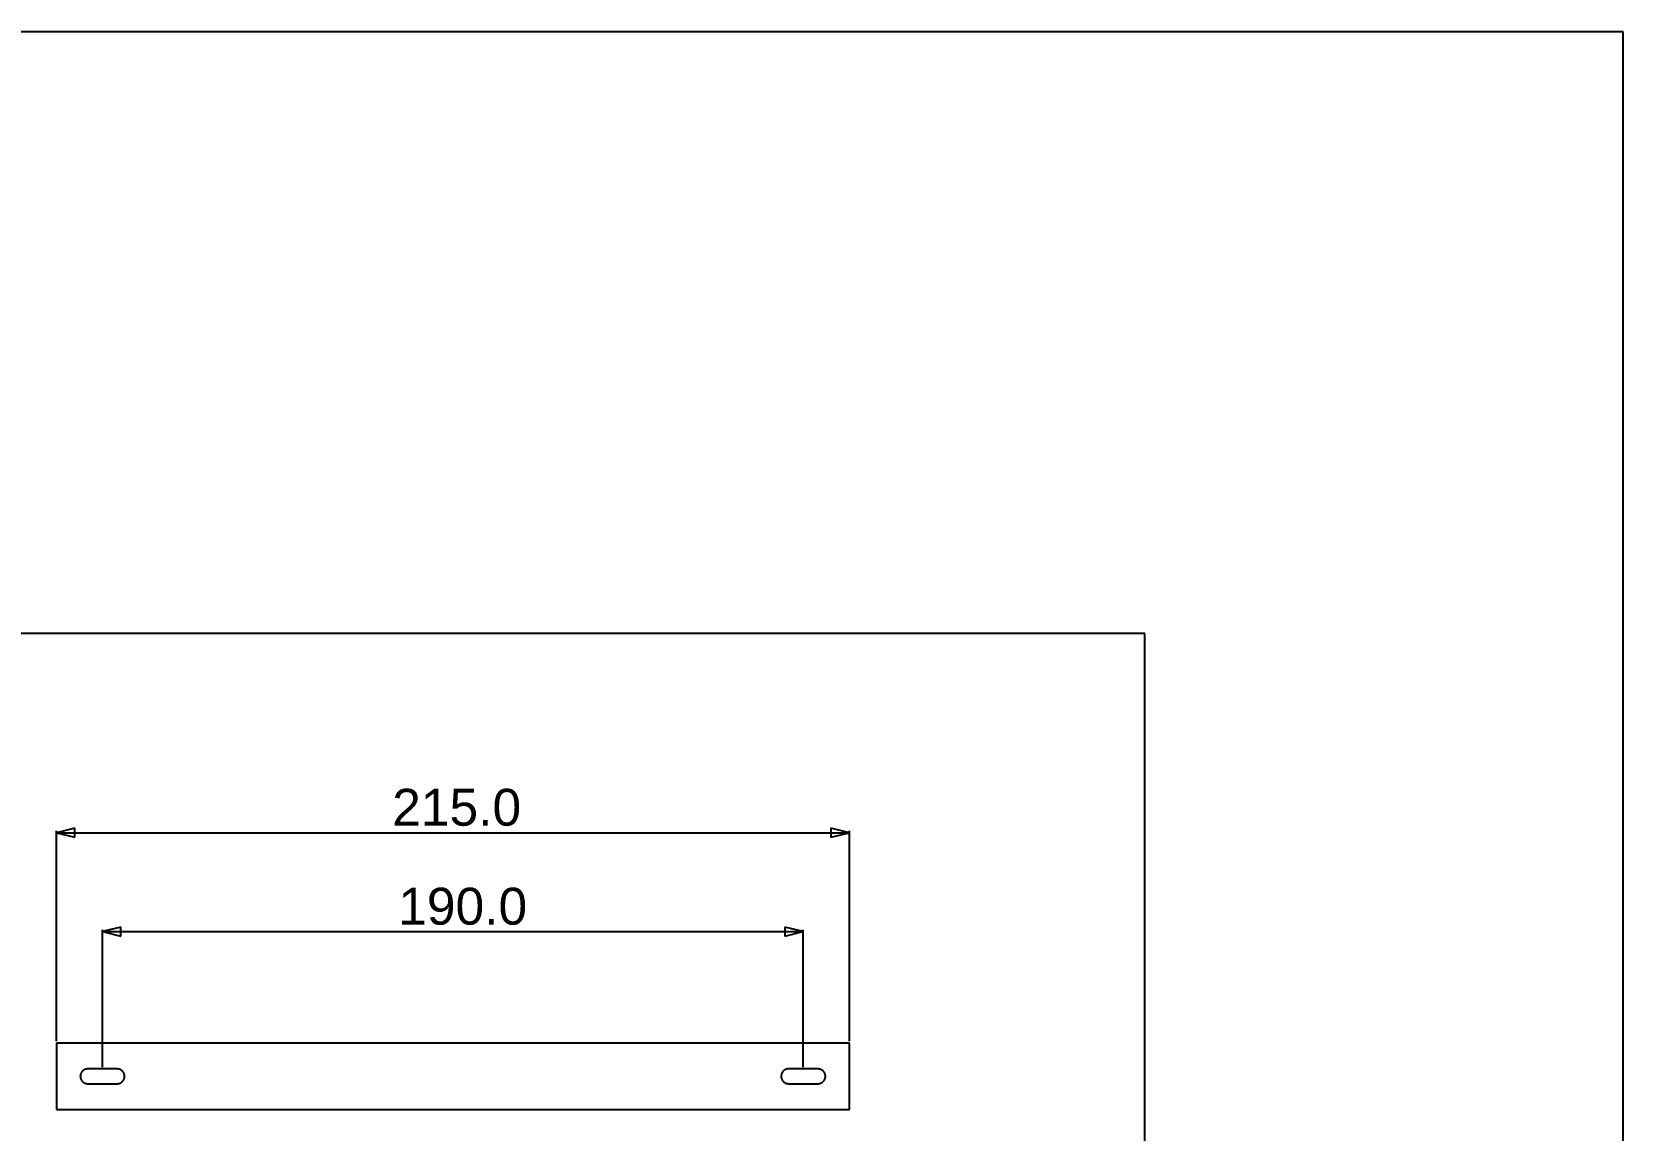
# Model space of a CAD drawing. Header units: millimetres. Extents: x 3033 to 5773, y 123 to 1487.
# Drawn here: x 3931.6 to 4363.1, y 1188 to 1485.7 of the extents above; entities that cross this region are included whole.
import ezdxf

# ---------------------------------------------------------------- set-up
doc = ezdxf.new("R2010")
doc.units = ezdxf.units.MM
doc.header["$MEASUREMENT"] = 0
for name, color, linetype in [('____', 5, 'Continuous'), ('Default', 7, 'Continuous'), ('Layer 02', 70, 'Continuous')]:
    doc.layers.add(name, color=color, linetype=linetype)

msp = doc.modelspace()

# ---------------------------------------------------------------- linework, layer by layer
at = {"layer": '____'}
for p, q in [((4363.09, 1485.73), (3033.09, 1485.73)), ((4363.09, 122.85), (4363.09, 1485.73))]:
    msp.add_line(p, q, dxfattribs=at)
at = {"layer": 'Default'}
for p, q in [((4233.44, 1322.6), (3867.03, 1322.6)), ((4233.44, 1065.55), (4233.44, 1322.6)), ((3943.29, 1269.87), (3938.29, 1268.62)), ((3938.29, 1212.09), (3938.29, 1269.12)), ((3938.29, 1268.62), (4153.29, 1268.62)), ((3938.29, 1268.62), (3943.29, 1267.37)), ((3943.29, 1267.37), (3943.29, 1269.87)), ((4153.29, 1268.62), (4148.29, 1269.87)), ((4148.29, 1269.87), (4148.29, 1267.37)), ((4148.29, 1267.37), (4153.29, 1268.62)), ((4153.29, 1212.09), (4153.29, 1269.12)), ((3955.79, 1243.05), (3950.79, 1241.8)), ((3955.79, 1240.55), (3955.79, 1243.05)), ((4140.79, 1241.8), (4135.79, 1243.05)), ((4135.79, 1243.05), (4135.79, 1240.55)), ((3950.79, 1205.09), (3950.79, 1242.3)), ((3950.79, 1241.8), (4140.79, 1241.8)), ((3950.79, 1241.8), (3955.79, 1240.55)), ((4135.79, 1240.55), (4140.79, 1241.8)), ((4140.79, 1205.09), (4140.79, 1242.3))]:
    msp.add_line(p, q, dxfattribs=at)
at = {"layer": 'Layer 02'}
for p, q in [((3938.29, 1211.59), (3938.29, 1193.59)), ((4153.29, 1211.59), (3938.29, 1211.59)), ((4153.29, 1193.59), (4153.29, 1211.59)), ((3945.15, 1203.73), (3945.11, 1203.67)), ((3945.19, 1203.78), (3945.15, 1203.73)), ((3945.23, 1203.84), (3945.19, 1203.78)), ((3945.27, 1203.89), (3945.23, 1203.84)), ((3945.32, 1203.94), (3945.27, 1203.89)), ((3945.37, 1203.99), (3945.32, 1203.94)), ((3945.42, 1204.04), (3945.37, 1203.99)), ((3945.47, 1204.09), (3945.42, 1204.04)), ((3945.52, 1204.13), (3945.47, 1204.09)), ((3945.57, 1204.17), (3945.52, 1204.13)), ((3945.63, 1204.22), (3945.57, 1204.17)), ((3945.69, 1204.25), (3945.63, 1204.22)), ((3945.74, 1204.29), (3945.69, 1204.25)), ((3945.8, 1204.33), (3945.74, 1204.29)), ((3945.86, 1204.36), (3945.8, 1204.33)), ((3945.93, 1204.39), (3945.86, 1204.36)), ((3945.99, 1204.42), (3945.93, 1204.39)), ((3946.05, 1204.45), (3945.99, 1204.42)), ((3946.12, 1204.47), (3946.05, 1204.45)), ((3946.18, 1204.49), (3946.12, 1204.47)), ((3946.25, 1204.51), (3946.18, 1204.49)), ((3946.32, 1204.53), (3946.25, 1204.51)), ((3946.38, 1204.55), (3946.32, 1204.53)), ((3946.45, 1204.56), (3946.38, 1204.55)), ((3946.52, 1204.57), (3946.45, 1204.56)), ((3946.59, 1204.58), (3946.52, 1204.57)), ((3946.66, 1204.58), (3946.59, 1204.58)), ((3946.73, 1204.59), (3946.66, 1204.58)), ((3946.79, 1204.59), (3946.73, 1204.59)), ((3954.79, 1204.59), (3946.79, 1204.59)), ((3954.86, 1204.59), (3954.79, 1204.59)), ((3954.93, 1204.58), (3954.86, 1204.59)), ((3955, 1204.58), (3954.93, 1204.58)), ((3955.07, 1204.57), (3955, 1204.58)), ((3955.14, 1204.56), (3955.07, 1204.57)), ((3955.21, 1204.55), (3955.14, 1204.56)), ((3955.27, 1204.53), (3955.21, 1204.55)), ((3955.34, 1204.51), (3955.27, 1204.53)), ((3955.41, 1204.49), (3955.34, 1204.51)), ((3955.47, 1204.47), (3955.41, 1204.49)), ((3955.54, 1204.45), (3955.47, 1204.47)), ((3955.6, 1204.42), (3955.54, 1204.45)), ((3955.66, 1204.39), (3955.6, 1204.42)), ((3955.72, 1204.36), (3955.66, 1204.39)), ((3955.78, 1204.33), (3955.72, 1204.36)), ((3955.84, 1204.29), (3955.78, 1204.33)), ((3955.9, 1204.25), (3955.84, 1204.29)), ((3955.96, 1204.22), (3955.9, 1204.25)), ((3956.01, 1204.17), (3955.96, 1204.22)), ((3956.07, 1204.13), (3956.01, 1204.17)), ((3956.12, 1204.09), (3956.07, 1204.13)), ((3956.17, 1204.04), (3956.12, 1204.09)), ((3956.22, 1203.99), (3956.17, 1204.04)), ((3956.27, 1203.94), (3956.22, 1203.99)), ((3956.31, 1203.89), (3956.27, 1203.94)), ((3956.36, 1203.84), (3956.31, 1203.89)), ((3956.4, 1203.78), (3956.36, 1203.84)), ((3956.44, 1203.73), (3956.4, 1203.78)), ((3956.48, 1203.67), (3956.44, 1203.73)), ((4135.15, 1203.73), (4135.11, 1203.67)), ((4135.19, 1203.78), (4135.15, 1203.73)), ((4135.23, 1203.84), (4135.19, 1203.78)), ((4135.27, 1203.89), (4135.23, 1203.84)), ((4135.32, 1203.94), (4135.27, 1203.89)), ((4135.37, 1203.99), (4135.32, 1203.94)), ((4135.42, 1204.04), (4135.37, 1203.99)), ((4135.47, 1204.09), (4135.42, 1204.04)), ((4135.52, 1204.13), (4135.47, 1204.09)), ((4135.57, 1204.17), (4135.52, 1204.13)), ((4135.63, 1204.22), (4135.57, 1204.17)), ((4135.69, 1204.25), (4135.63, 1204.22)), ((4135.74, 1204.29), (4135.69, 1204.25)), ((4135.8, 1204.33), (4135.74, 1204.29)), ((4135.86, 1204.36), (4135.8, 1204.33)), ((4135.93, 1204.39), (4135.86, 1204.36)), ((4135.99, 1204.42), (4135.93, 1204.39)), ((4136.05, 1204.45), (4135.99, 1204.42)), ((4136.12, 1204.47), (4136.05, 1204.45)), ((4136.18, 1204.49), (4136.12, 1204.47)), ((4136.25, 1204.51), (4136.18, 1204.49)), ((4136.32, 1204.53), (4136.25, 1204.51)), ((4136.38, 1204.55), (4136.32, 1204.53)), ((4136.45, 1204.56), (4136.38, 1204.55)), ((4136.52, 1204.57), (4136.45, 1204.56)), ((4136.59, 1204.58), (4136.52, 1204.57)), ((4136.66, 1204.58), (4136.59, 1204.58)), ((4136.73, 1204.59), (4136.66, 1204.58)), ((4136.79, 1204.59), (4136.73, 1204.59)), ((4144.79, 1204.59), (4136.79, 1204.59)), ((4144.86, 1204.59), (4144.79, 1204.59)), ((4144.93, 1204.58), (4144.86, 1204.59)), ((4145, 1204.58), (4144.93, 1204.58)), ((4145.07, 1204.57), (4145, 1204.58)), ((4145.14, 1204.56), (4145.07, 1204.57)), ((4145.21, 1204.55), (4145.14, 1204.56)), ((4145.27, 1204.53), (4145.21, 1204.55)), ((4145.34, 1204.51), (4145.27, 1204.53)), ((4145.41, 1204.49), (4145.34, 1204.51)), ((4145.47, 1204.47), (4145.41, 1204.49)), ((4145.54, 1204.45), (4145.47, 1204.47)), ((4145.6, 1204.42), (4145.54, 1204.45)), ((4145.66, 1204.39), (4145.6, 1204.42)), ((4145.72, 1204.36), (4145.66, 1204.39)), ((4145.78, 1204.33), (4145.72, 1204.36)), ((4145.84, 1204.29), (4145.78, 1204.33)), ((4145.9, 1204.25), (4145.84, 1204.29)), ((4145.96, 1204.22), (4145.9, 1204.25)), ((4146.01, 1204.17), (4145.96, 1204.22)), ((4146.07, 1204.13), (4146.01, 1204.17)), ((4146.12, 1204.09), (4146.07, 1204.13)), ((4146.17, 1204.04), (4146.12, 1204.09)), ((4146.22, 1203.99), (4146.17, 1204.04)), ((4146.27, 1203.94), (4146.22, 1203.99)), ((4146.31, 1203.89), (4146.27, 1203.94)), ((4146.36, 1203.84), (4146.31, 1203.89)), ((4146.4, 1203.78), (4146.36, 1203.84)), ((4146.44, 1203.73), (4146.4, 1203.78)), ((4146.48, 1203.67), (4146.44, 1203.73)), ((3944.8, 1202.69), (3944.79, 1202.62)), ((3944.79, 1202.62), (3944.79, 1202.55)), ((3944.79, 1202.55), (3944.8, 1202.49)), ((3944.81, 1202.83), (3944.8, 1202.76)), ((3944.8, 1202.76), (3944.8, 1202.69)), ((3944.8, 1202.49), (3944.8, 1202.42)), ((3944.8, 1202.42), (3944.81, 1202.35)), ((3944.82, 1202.9), (3944.81, 1202.83)), ((3944.81, 1202.35), (3944.82, 1202.28)), ((3944.83, 1202.97), (3944.82, 1202.9)), ((3944.82, 1202.28), (3944.83, 1202.21)), ((3944.84, 1203.03), (3944.83, 1202.97)), ((3944.83, 1202.21), (3944.84, 1202.14)), ((3944.86, 1203.1), (3944.84, 1203.03)), ((3944.84, 1202.14), (3944.86, 1202.08)), ((3944.88, 1203.17), (3944.86, 1203.1)), ((3944.86, 1202.08), (3944.88, 1202.01)), ((3944.9, 1203.23), (3944.88, 1203.17)), ((3944.88, 1202.01), (3944.9, 1201.94)), ((3944.92, 1203.3), (3944.9, 1203.23)), ((3944.9, 1201.94), (3944.92, 1201.88)), ((3944.95, 1203.36), (3944.92, 1203.3)), ((3944.92, 1201.88), (3944.95, 1201.82)), ((3944.98, 1203.43), (3944.95, 1203.36)), ((3944.95, 1201.82), (3944.98, 1201.75)), ((3945.01, 1203.49), (3944.98, 1203.43)), ((3944.98, 1201.75), (3945.01, 1201.69)), ((3945.04, 1203.55), (3945.01, 1203.49)), ((3945.01, 1201.69), (3945.04, 1201.63)), ((3945.07, 1203.61), (3945.04, 1203.55)), ((3945.04, 1201.63), (3945.07, 1201.57)), ((3945.11, 1203.67), (3945.07, 1203.61)), ((3945.07, 1201.57), (3945.11, 1201.51)), ((3945.11, 1201.51), (3945.15, 1201.45)), ((3945.15, 1201.45), (3945.19, 1201.4)), ((3945.19, 1201.4), (3945.23, 1201.34)), ((3945.23, 1201.34), (3945.27, 1201.29)), ((3945.27, 1201.29), (3945.32, 1201.24)), ((3945.32, 1201.24), (3945.37, 1201.19)), ((3945.37, 1201.19), (3945.42, 1201.14)), ((3945.42, 1201.14), (3945.47, 1201.09)), ((3945.47, 1201.09), (3945.52, 1201.05)), ((3945.52, 1201.05), (3945.57, 1201)), ((3945.57, 1201), (3945.63, 1200.96)), ((3945.63, 1200.96), (3945.69, 1200.92)), ((3945.69, 1200.92), (3945.74, 1200.89)), ((3945.74, 1200.89), (3945.8, 1200.85)), ((3945.8, 1200.85), (3945.86, 1200.82)), ((3945.86, 1200.82), (3945.93, 1200.79)), ((3945.93, 1200.79), (3945.99, 1200.76)), ((3945.99, 1200.76), (3946.05, 1200.73)), ((3946.05, 1200.73), (3946.12, 1200.71)), ((3946.12, 1200.71), (3946.18, 1200.68)), ((3946.18, 1200.68), (3946.25, 1200.66)), ((3946.25, 1200.66), (3946.32, 1200.65)), ((3946.32, 1200.65), (3946.38, 1200.63)), ((3946.38, 1200.63), (3946.45, 1200.62)), ((3946.45, 1200.62), (3946.52, 1200.61)), ((3946.52, 1200.61), (3946.59, 1200.6)), ((3946.59, 1200.6), (3946.66, 1200.59)), ((3946.66, 1200.59), (3946.73, 1200.59)), ((3946.73, 1200.59), (3946.79, 1200.59)), ((3946.79, 1200.59), (3954.79, 1200.59)), ((3954.79, 1200.59), (3954.86, 1200.59)), ((3954.86, 1200.59), (3954.93, 1200.59)), ((3954.93, 1200.59), (3955, 1200.6)), ((3955, 1200.6), (3955.07, 1200.61)), ((3955.07, 1200.61), (3955.14, 1200.62)), ((3955.14, 1200.62), (3955.21, 1200.63)), ((3955.21, 1200.63), (3955.27, 1200.65)), ((3955.27, 1200.65), (3955.34, 1200.66)), ((3955.34, 1200.66), (3955.41, 1200.68)), ((3955.41, 1200.68), (3955.47, 1200.71)), ((3955.47, 1200.71), (3955.54, 1200.73)), ((3955.54, 1200.73), (3955.6, 1200.76)), ((3955.6, 1200.76), (3955.66, 1200.79)), ((3955.66, 1200.79), (3955.72, 1200.82)), ((3955.72, 1200.82), (3955.78, 1200.85)), ((3955.78, 1200.85), (3955.84, 1200.89)), ((3955.84, 1200.89), (3955.9, 1200.92)), ((3955.9, 1200.92), (3955.96, 1200.96)), ((3955.96, 1200.96), (3956.01, 1201)), ((3956.01, 1201), (3956.07, 1201.05)), ((3956.07, 1201.05), (3956.12, 1201.09)), ((3956.12, 1201.09), (3956.17, 1201.14)), ((3956.17, 1201.14), (3956.22, 1201.19)), ((3956.22, 1201.19), (3956.27, 1201.24)), ((3956.27, 1201.24), (3956.31, 1201.29)), ((3956.31, 1201.29), (3956.36, 1201.34)), ((3956.36, 1201.34), (3956.4, 1201.4)), ((3956.4, 1201.4), (3956.44, 1201.45)), ((3956.44, 1201.45), (3956.48, 1201.51)), ((3956.51, 1203.61), (3956.48, 1203.67)), ((3956.48, 1201.51), (3956.51, 1201.57)), ((3956.55, 1203.55), (3956.51, 1203.61)), ((3956.51, 1201.57), (3956.55, 1201.63)), ((3956.58, 1203.49), (3956.55, 1203.55)), ((3956.55, 1201.63), (3956.58, 1201.69)), ((3956.61, 1203.43), (3956.58, 1203.49)), ((3956.58, 1201.69), (3956.61, 1201.75)), ((3956.64, 1203.36), (3956.61, 1203.43)), ((3956.61, 1201.75), (3956.64, 1201.82)), ((3956.66, 1203.3), (3956.64, 1203.36)), ((3956.64, 1201.82), (3956.66, 1201.88)), ((3956.69, 1203.23), (3956.66, 1203.3)), ((3956.66, 1201.88), (3956.69, 1201.94)), ((3956.71, 1203.17), (3956.69, 1203.23)), ((3956.69, 1201.94), (3956.71, 1202.01)), ((3956.73, 1203.1), (3956.71, 1203.17)), ((3956.71, 1202.01), (3956.73, 1202.08)), ((3956.74, 1203.03), (3956.73, 1203.1)), ((3956.73, 1202.08), (3956.74, 1202.14)), ((3956.76, 1202.97), (3956.74, 1203.03)), ((3956.74, 1202.14), (3956.76, 1202.21)), ((3956.77, 1202.9), (3956.76, 1202.97)), ((3956.76, 1202.21), (3956.77, 1202.28)), ((3956.78, 1202.83), (3956.77, 1202.9)), ((3956.77, 1202.28), (3956.78, 1202.35)), ((3956.79, 1202.76), (3956.78, 1202.83)), ((3956.78, 1202.35), (3956.79, 1202.42)), ((3956.79, 1202.69), (3956.79, 1202.76)), ((3956.79, 1202.62), (3956.79, 1202.69)), ((3956.79, 1202.55), (3956.79, 1202.62)), ((3956.79, 1202.49), (3956.79, 1202.55)), ((3956.79, 1202.42), (3956.79, 1202.49)), ((4134.8, 1202.69), (4134.79, 1202.62)), ((4134.79, 1202.62), (4134.79, 1202.55)), ((4134.79, 1202.55), (4134.8, 1202.49)), ((4134.81, 1202.83), (4134.8, 1202.76)), ((4134.8, 1202.76), (4134.8, 1202.69)), ((4134.8, 1202.49), (4134.8, 1202.42)), ((4134.8, 1202.42), (4134.81, 1202.35)), ((4134.82, 1202.9), (4134.81, 1202.83)), ((4134.81, 1202.35), (4134.82, 1202.28)), ((4134.83, 1202.97), (4134.82, 1202.9)), ((4134.82, 1202.28), (4134.83, 1202.21)), ((4134.84, 1203.03), (4134.83, 1202.97)), ((4134.83, 1202.21), (4134.84, 1202.14)), ((4134.86, 1203.1), (4134.84, 1203.03)), ((4134.84, 1202.14), (4134.86, 1202.08)), ((4134.88, 1203.17), (4134.86, 1203.1)), ((4134.86, 1202.08), (4134.88, 1202.01)), ((4134.9, 1203.23), (4134.88, 1203.17)), ((4134.88, 1202.01), (4134.9, 1201.94)), ((4134.92, 1203.3), (4134.9, 1203.23)), ((4134.9, 1201.94), (4134.92, 1201.88)), ((4134.95, 1203.36), (4134.92, 1203.3)), ((4134.92, 1201.88), (4134.95, 1201.82)), ((4134.98, 1203.43), (4134.95, 1203.36)), ((4134.95, 1201.82), (4134.98, 1201.75)), ((4135.01, 1203.49), (4134.98, 1203.43)), ((4134.98, 1201.75), (4135.01, 1201.69)), ((4135.04, 1203.55), (4135.01, 1203.49)), ((4135.01, 1201.69), (4135.04, 1201.63)), ((4135.07, 1203.61), (4135.04, 1203.55)), ((4135.04, 1201.63), (4135.07, 1201.57)), ((4135.11, 1203.67), (4135.07, 1203.61)), ((4135.07, 1201.57), (4135.11, 1201.51)), ((4135.11, 1201.51), (4135.15, 1201.45)), ((4135.15, 1201.45), (4135.19, 1201.4)), ((4135.19, 1201.4), (4135.23, 1201.34)), ((4135.23, 1201.34), (4135.27, 1201.29)), ((4135.27, 1201.29), (4135.32, 1201.24)), ((4135.32, 1201.24), (4135.37, 1201.19)), ((4135.37, 1201.19), (4135.42, 1201.14)), ((4135.42, 1201.14), (4135.47, 1201.09)), ((4135.47, 1201.09), (4135.52, 1201.05)), ((4135.52, 1201.05), (4135.57, 1201)), ((4135.57, 1201), (4135.63, 1200.96)), ((4135.63, 1200.96), (4135.69, 1200.92)), ((4135.69, 1200.92), (4135.74, 1200.89)), ((4135.74, 1200.89), (4135.8, 1200.85)), ((4135.8, 1200.85), (4135.86, 1200.82)), ((4135.86, 1200.82), (4135.93, 1200.79)), ((4135.93, 1200.79), (4135.99, 1200.76)), ((4135.99, 1200.76), (4136.05, 1200.73)), ((4136.05, 1200.73), (4136.12, 1200.71)), ((4136.12, 1200.71), (4136.18, 1200.68)), ((4136.18, 1200.68), (4136.25, 1200.66)), ((4136.25, 1200.66), (4136.32, 1200.65)), ((4136.32, 1200.65), (4136.38, 1200.63)), ((4136.38, 1200.63), (4136.45, 1200.62)), ((4136.45, 1200.62), (4136.52, 1200.61)), ((4136.52, 1200.61), (4136.59, 1200.6)), ((4136.59, 1200.6), (4136.66, 1200.59)), ((4136.66, 1200.59), (4136.73, 1200.59)), ((4136.73, 1200.59), (4136.79, 1200.59)), ((4136.79, 1200.59), (4144.79, 1200.59)), ((4144.79, 1200.59), (4144.86, 1200.59)), ((4144.86, 1200.59), (4144.93, 1200.59)), ((4144.93, 1200.59), (4145, 1200.6)), ((4145, 1200.6), (4145.07, 1200.61)), ((4145.07, 1200.61), (4145.14, 1200.62)), ((4145.14, 1200.62), (4145.21, 1200.63)), ((4145.21, 1200.63), (4145.27, 1200.65)), ((4145.27, 1200.65), (4145.34, 1200.66)), ((4145.34, 1200.66), (4145.41, 1200.68)), ((4145.41, 1200.68), (4145.47, 1200.71)), ((4145.47, 1200.71), (4145.54, 1200.73)), ((4145.54, 1200.73), (4145.6, 1200.76)), ((4145.6, 1200.76), (4145.66, 1200.79)), ((4145.66, 1200.79), (4145.72, 1200.82)), ((4145.72, 1200.82), (4145.78, 1200.85)), ((4145.78, 1200.85), (4145.84, 1200.89)), ((4145.84, 1200.89), (4145.9, 1200.92)), ((4145.9, 1200.92), (4145.96, 1200.96)), ((4145.96, 1200.96), (4146.01, 1201)), ((4146.01, 1201), (4146.07, 1201.05)), ((4146.07, 1201.05), (4146.12, 1201.09)), ((4146.12, 1201.09), (4146.17, 1201.14)), ((4146.17, 1201.14), (4146.22, 1201.19)), ((4146.22, 1201.19), (4146.27, 1201.24)), ((4146.27, 1201.24), (4146.31, 1201.29)), ((4146.31, 1201.29), (4146.36, 1201.34)), ((4146.36, 1201.34), (4146.4, 1201.4)), ((4146.4, 1201.4), (4146.44, 1201.45)), ((4146.44, 1201.45), (4146.48, 1201.51)), ((4146.51, 1203.61), (4146.48, 1203.67)), ((4146.48, 1201.51), (4146.51, 1201.57)), ((4146.55, 1203.55), (4146.51, 1203.61)), ((4146.51, 1201.57), (4146.55, 1201.63)), ((4146.58, 1203.49), (4146.55, 1203.55)), ((4146.55, 1201.63), (4146.58, 1201.69)), ((4146.61, 1203.43), (4146.58, 1203.49)), ((4146.58, 1201.69), (4146.61, 1201.75)), ((4146.64, 1203.36), (4146.61, 1203.43)), ((4146.61, 1201.75), (4146.64, 1201.82)), ((4146.66, 1203.3), (4146.64, 1203.36)), ((4146.64, 1201.82), (4146.66, 1201.88)), ((4146.69, 1203.23), (4146.66, 1203.3)), ((4146.66, 1201.88), (4146.69, 1201.94)), ((4146.71, 1203.17), (4146.69, 1203.23)), ((4146.69, 1201.94), (4146.71, 1202.01)), ((4146.73, 1203.1), (4146.71, 1203.17)), ((4146.71, 1202.01), (4146.73, 1202.08)), ((4146.74, 1203.03), (4146.73, 1203.1)), ((4146.73, 1202.08), (4146.74, 1202.14)), ((4146.76, 1202.97), (4146.74, 1203.03)), ((4146.74, 1202.14), (4146.76, 1202.21)), ((4146.77, 1202.9), (4146.76, 1202.97)), ((4146.76, 1202.21), (4146.77, 1202.28)), ((4146.78, 1202.83), (4146.77, 1202.9)), ((4146.77, 1202.28), (4146.78, 1202.35)), ((4146.79, 1202.76), (4146.78, 1202.83)), ((4146.78, 1202.35), (4146.79, 1202.42)), ((4146.79, 1202.69), (4146.79, 1202.76)), ((4146.79, 1202.62), (4146.79, 1202.69)), ((4146.79, 1202.55), (4146.79, 1202.62)), ((4146.79, 1202.49), (4146.79, 1202.55)), ((4146.79, 1202.42), (4146.79, 1202.49)), ((3938.29, 1193.59), (4153.29, 1193.59))]:
    msp.add_line(p, q, dxfattribs=at)

# ---------------------------------------------------------------- texts
at = {"layer": 'Default', "char_height": 10, "attachment_point": 7, "line_spacing_factor": 0.963855}
for s, insert, width in [('\\fArial;215.0', (4029.35, 1270.38), 43.7349), ('\\fArial;190.0', (4030.98, 1243.56), 42.6506)]:
    msp.add_mtext(s, dxfattribs=dict(at, insert=insert, width=width))

doc.saveas('drawing.dxf')
